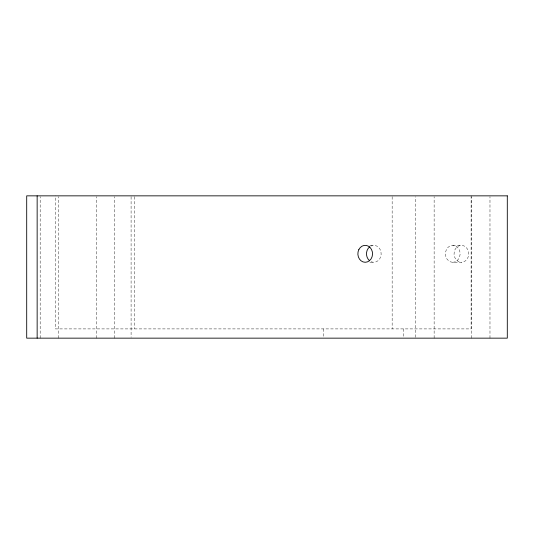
<?xml version="1.0" encoding="UTF-8"?>
<svg xmlns="http://www.w3.org/2000/svg" width="534" height="534" viewBox="0 0 534 534"><rect width="100%" height="100%" fill="white"/><g stroke="black" fill="none" stroke-linecap="round" stroke-linejoin="round"><path stroke-width="0.4" stroke-dasharray="2.67 2" d="M40.177 338.149L40.177 196.686M58.66 338.149L58.66 196.686M96.247 338.149L96.247 196.686M114.737 338.149L114.737 196.686M415.652 337.314L415.652 196.686M434.135 338.149L434.135 196.686M471.489 338.149L471.489 196.686M489.978 338.149L489.978 196.686M369.902 245.34L373.82 245.34M452.765 245.34L461.376 245.34M369.902 262.281L373.82 262.281M452.765 262.281A8.471 7.336 90 0 0 459.12 249.572A8.471 7.336 90 0 0 446.411 249.572A8.471 7.336 90 0 0 452.765 262.281L461.376 262.281A8.471 7.336 90 0 0 467.731 249.572A8.471 7.336 90 0 0 455.021 249.572A8.471 7.336 90 0 0 461.376 262.281M471.108 195.851L471.108 328.904L55.316 328.904L55.316 195.851M403.297 328.904L403.297 337.375M392.156 196.686L392.156 328.904M323.203 328.904L323.203 337.375M134.261 196.686L134.261 328.904M131.09 196.686L131.09 337.314M370.716 246.134A8.471 7.336 90 0 1 381.149 254.177A8.471 7.336 90 0 1 370.149 261.146"/><path stroke-width="0.8" d="M37.146 195.851L37.146 338.149M369.615 260.752A8.471 7.336 90 0 1 369.615 246.868M507.3 195.851L26.7 195.851L26.7 338.149L507.3 338.149L507.3 195.851M358.848 249.572A8.471 7.336 90 0 0 365.203 262.281A8.471 7.336 90 0 0 371.557 249.572A8.471 7.336 90 0 0 358.848 249.572"/></g></svg>
